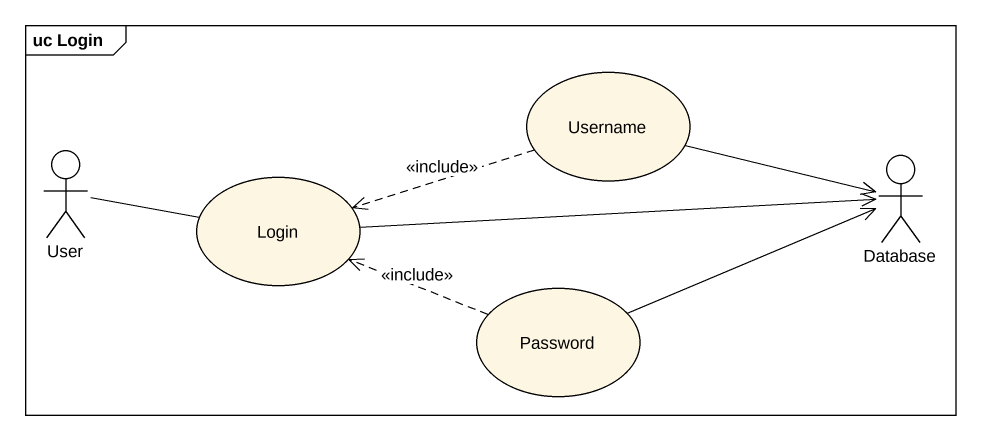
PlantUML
@startuml
mainframe uc Login
usecase Username
actor User
usecase Login
actor "Database" as Database_
usecase Password
Username .left.> Login : <<include>>
Username -right-> Database_
User -right- Login
Login -right-> Database_
Password .left.> Login : <<include>>
Password -right-> Database_
@enduml
